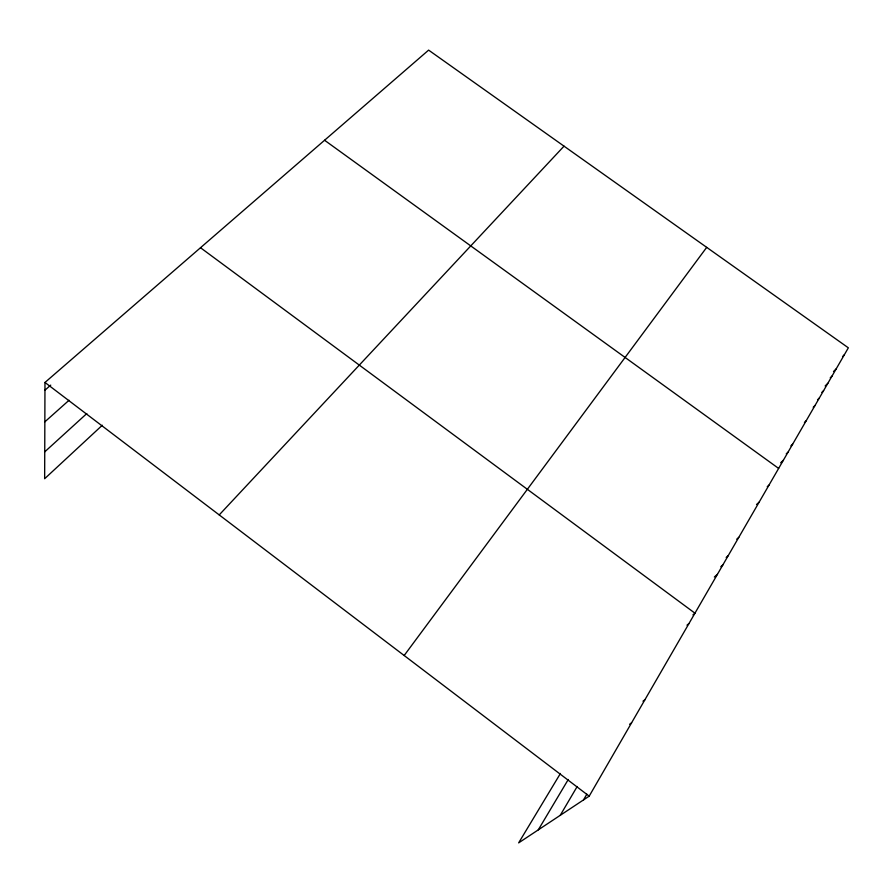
<?xml version="1.0" encoding="UTF-8"?>
<svg xmlns="http://www.w3.org/2000/svg" width="893" height="893" viewBox="0 0 893 893"><rect width="100%" height="100%" fill="white"/><g stroke="black" fill="none" stroke-linecap="round" stroke-linejoin="round"><path stroke-width="1.34" d="M560.436 773.45L518.643 842.88L589.19 796.154L848.35 347.824L428.618 50.12L44.974 382.461L44.65 478.715L102.315 425.235M583.52 799.916L586.824 794.201M560.235 815.331L577.179 786.521M538.267 829.887L568.261 779.5M404.172 655.507L706.698 247.361M219.22 514.915L564.019 146.162M842.545 356.564L844.331 354.767M833.493 371.555L836.183 368.887M830.244 377.828L832.03 376.053M825.154 385.943L827.844 383.298M821.828 392.373L823.614 390.621M817.541 399.774L819.339 398.021M813.222 407.253L815.008 405.5M804.426 422.445L806.223 420.715M790.874 445.875L792.66 444.167M786.253 453.856L788.039 452.159M780.683 462.775L783.362 460.252M767.243 486.718L769.018 485.066M756.516 504.534L759.184 502.089M44.739 451.847L86.811 413.548M44.84 421.842L69.04 400.276M736.736 539.193L738.79 537.352M726.176 557.433L728.23 555.625M44.951 390.174L50.745 385.129M720.807 566.72L722.85 564.923M714.344 577.001L717.414 574.344M692.935 614.875L694.955 613.19L200.512 247.729M686.974 625.178L688.994 623.504M642.982 701.195L644.958 699.688M629.632 724.256L631.597 722.805M324.572 140.257L778.64 468.423M44.974 382.461L589.19 796.154"/></g></svg>
